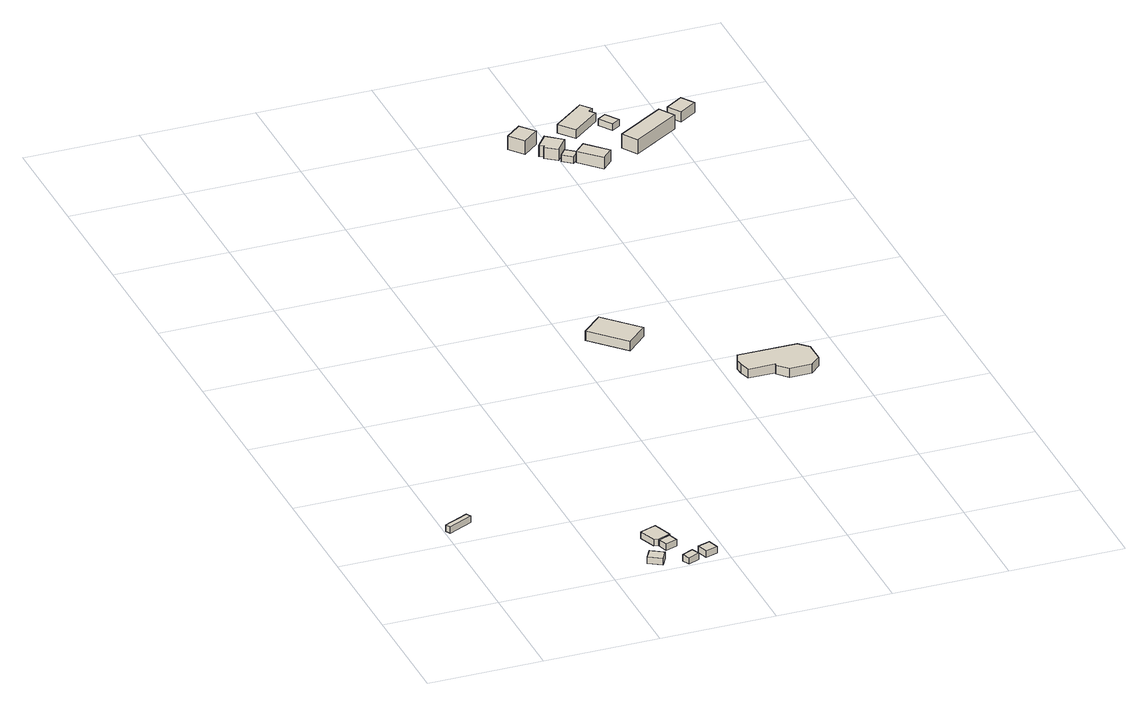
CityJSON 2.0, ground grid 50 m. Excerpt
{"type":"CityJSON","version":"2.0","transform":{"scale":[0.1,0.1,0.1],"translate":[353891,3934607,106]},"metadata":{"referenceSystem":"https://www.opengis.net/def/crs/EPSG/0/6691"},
"CityObjects":{
"building1":{"type":"Building","attributes":{"BuildingIDAttribute.prefecture":"14","BuildingIDAttribute.city":"14153","BuildingDetailAttribute.surveyYear":2015},"geometry":[{"type":"Solid","lod":"1","boundaries":[[[[0,1,2,3]],[[2,4,5,3]],[[1,6,4,2]],[[0,7,6,1]],[[3,5,7,0]],[[4,6,7,5]]]]}]},
"building2":{"type":"Building","attributes":{"BuildingIDAttribute.prefecture":"14","BuildingIDAttribute.city":"14153","BuildingDetailAttribute.surveyYear":2015},"geometry":[{"type":"Solid","lod":"1","boundaries":[[[[8,9,10,11]],[[10,12,13,11]],[[9,14,12,10]],[[8,15,14,9]],[[11,13,15,8]],[[12,14,15,13]]]]}]},
"building3":{"type":"Building","attributes":{"BuildingIDAttribute.prefecture":"14","BuildingIDAttribute.city":"14153","BuildingDetailAttribute.surveyYear":2015},"geometry":[{"type":"Solid","lod":"1","boundaries":[[[[16,17,18,19,20]],[[19,21,22,20]],[[18,23,21,19]],[[17,24,23,18]],[[16,25,24,17]],[[20,22,25,16]],[[21,23,24,25,22]]]]}]},
"building4":{"type":"Building","attributes":{"BuildingIDAttribute.prefecture":"14","BuildingIDAttribute.city":"14153","BuildingDetailAttribute.surveyYear":2015},"geometry":[{"type":"Solid","lod":"1","boundaries":[[[[26,27,28,29]],[[28,30,31,29]],[[27,32,30,28]],[[26,33,32,27]],[[29,31,33,26]],[[30,32,33,31]]]]}]},
"building5":{"type":"Building","attributes":{"BuildingIDAttribute.prefecture":"14","BuildingIDAttribute.city":"14153","BuildingDetailAttribute.surveyYear":2015},"geometry":[{"type":"Solid","lod":"1","boundaries":[[[[34,35,36,37]],[[36,38,39,37]],[[35,40,38,36]],[[34,41,40,35]],[[37,39,41,34]],[[38,40,41,39]]]]}]},
"building6":{"type":"Building","attributes":{"BuildingIDAttribute.prefecture":"14","BuildingIDAttribute.city":"14153","BuildingDetailAttribute.surveyYear":2015},"geometry":[{"type":"Solid","lod":"1","boundaries":[[[[42,43,44,45]],[[44,46,47,45]],[[43,48,46,44]],[[42,49,48,43]],[[45,47,49,42]],[[46,48,49,47]]]]}]},
"building7":{"type":"Building","attributes":{"usage":"402","measuredHeight":4.2,"storeysAboveGround":1,"BuildingIDAttribute.prefecture":"14","BuildingIDAttribute.city":"14153","BuildingDetailAttribute.totalFloorArea":251.24,"BuildingDetailAttribute.buildingFootprintArea":251.24,"BuildingDetailAttribute.buildingStructureType":"610","BuildingDetailAttribute.buildingStructureOrgType":"2","BuildingDetailAttribute.orgUsage":"101","BuildingDetailAttribute.surveyYear":2015},"geometry":[{"type":"Solid","lod":"1","boundaries":[[[[50,51,52,53]],[[52,54,55,53]],[[51,56,54,52]],[[50,57,56,51]],[[53,55,57,50]],[[54,56,57,55]]]]}]},
"building8":{"type":"Building","attributes":{"usage":"402","measuredHeight":6.5,"storeysAboveGround":1,"BuildingIDAttribute.prefecture":"14","BuildingIDAttribute.city":"14153","BuildingDetailAttribute.totalFloorArea":443.45,"BuildingDetailAttribute.buildingFootprintArea":443.45,"BuildingDetailAttribute.buildingStructureType":"610","BuildingDetailAttribute.buildingStructureOrgType":"2","BuildingDetailAttribute.orgUsage":"101","BuildingDetailAttribute.surveyYear":2015},"geometry":[{"type":"Solid","lod":"1","boundaries":[[[[58,59,60,61,62,63,64,65,66,67,68]],[[67,69,70,68]],[[66,71,69,67]],[[65,72,71,66]],[[64,73,72,65]],[[63,74,73,64]],[[62,75,74,63]],[[61,76,75,62]],[[60,77,76,61]],[[59,78,77,60]],[[58,79,78,59]],[[68,70,79,58]],[[69,71,72,73,74,75,76,77,78,79,70]]]]}]},
"building9":{"type":"Building","attributes":{"usage":"411","measuredHeight":7.5,"storeysAboveGround":2,"BuildingIDAttribute.prefecture":"14","BuildingIDAttribute.city":"14152","BuildingDetailAttribute.totalFloorArea":122.05,"BuildingDetailAttribute.buildingFootprintArea":61.03,"BuildingDetailAttribute.buildingStructureType":"601","BuildingDetailAttribute.buildingStructureOrgType":"1","BuildingDetailAttribute.orgUsage":"10","BuildingDetailAttribute.surveyYear":2015},"geometry":[{"type":"Solid","lod":"1","boundaries":[[[[80,81,82,83]],[[82,84,85,83]],[[81,86,84,82]],[[80,87,86,81]],[[83,85,87,80]],[[84,86,87,85]]]]}]},
"building10":{"type":"Building","attributes":{"usage":"411","measuredHeight":6.3,"storeysAboveGround":2,"BuildingIDAttribute.prefecture":"14","BuildingIDAttribute.city":"14152","BuildingDetailAttribute.totalFloorArea":122.73,"BuildingDetailAttribute.buildingFootprintArea":61.36,"BuildingDetailAttribute.buildingStructureType":"601","BuildingDetailAttribute.buildingStructureOrgType":"1","BuildingDetailAttribute.orgUsage":"10","BuildingDetailAttribute.surveyYear":2015},"geometry":[{"type":"Solid","lod":"1","boundaries":[[[[88,89,90,91,92,93]],[[92,94,95,93]],[[91,96,94,92]],[[90,97,96,91]],[[89,98,97,90]],[[88,99,98,89]],[[93,95,99,88]],[[94,96,97,98,99,95]]]]}]},
"building11":{"type":"Building","attributes":{"BuildingIDAttribute.prefecture":"14","BuildingIDAttribute.city":"14152","BuildingDetailAttribute.surveyYear":2015},"geometry":[{"type":"Solid","lod":"1","boundaries":[[[[100,101,102,103]],[[102,104,105,103]],[[101,106,104,102]],[[100,107,106,101]],[[103,105,107,100]],[[104,106,107,105]]]]}]},
"building12":{"type":"Building","attributes":{"usage":"411","measuredHeight":6.1,"storeysAboveGround":2,"BuildingIDAttribute.prefecture":"14","BuildingIDAttribute.city":"14152","BuildingDetailAttribute.totalFloorArea":137.38,"BuildingDetailAttribute.buildingFootprintArea":68.69,"BuildingDetailAttribute.buildingStructureType":"601","BuildingDetailAttribute.buildingStructureOrgType":"1","BuildingDetailAttribute.orgUsage":"10","BuildingDetailAttribute.surveyYear":2015},"geometry":[{"type":"Solid","lod":"1","boundaries":[[[[108,109,110,111]],[[110,112,113,111]],[[109,114,112,110]],[[108,115,114,109]],[[111,113,115,108]],[[112,114,115,113]]]]}]},
"building13":{"type":"Building","attributes":{"usage":"411","measuredHeight":5.2,"storeysAboveGround":2,"BuildingIDAttribute.prefecture":"14","BuildingIDAttribute.city":"14152","BuildingDetailAttribute.totalFloorArea":258.5,"BuildingDetailAttribute.buildingFootprintArea":129.25,"BuildingDetailAttribute.buildingStructureType":"601","BuildingDetailAttribute.buildingStructureOrgType":"1","BuildingDetailAttribute.orgUsage":"10","BuildingDetailAttribute.surveyYear":2015},"geometry":[{"type":"Solid","lod":"1","boundaries":[[[[116,117,118,119,120,121]],[[120,122,123,121]],[[119,124,122,120]],[[118,125,124,119]],[[117,126,125,118]],[[116,127,126,117]],[[121,123,127,116]],[[122,124,125,126,127,123]]]]}]},
"building14":{"type":"Building","attributes":{"usage":"411","storeysAboveGround":1,"BuildingIDAttribute.prefecture":"14","BuildingIDAttribute.city":"14152","BuildingDetailAttribute.totalFloorArea":31.88,"BuildingDetailAttribute.buildingFootprintArea":31.88,"BuildingDetailAttribute.buildingStructureType":"601","BuildingDetailAttribute.buildingStructureOrgType":"1","BuildingDetailAttribute.orgUsage":"10","BuildingDetailAttribute.surveyYear":2015},"geometry":[{"type":"Solid","lod":"1","boundaries":[[[[128,129,130,131]],[[130,132,133,131]],[[129,134,132,130]],[[128,135,134,129]],[[131,133,135,128]],[[132,134,135,133]]]]}]},
"building15":{"type":"Building","attributes":{"usage":"412","measuredHeight":7.9,"storeysAboveGround":2,"BuildingIDAttribute.prefecture":"14","BuildingIDAttribute.city":"14152","BuildingDetailAttribute.totalFloorArea":327.44,"BuildingDetailAttribute.buildingFootprintArea":163.72,"BuildingDetailAttribute.buildingStructureType":"610","BuildingDetailAttribute.buildingStructureOrgType":"2","BuildingDetailAttribute.orgUsage":"20","BuildingDetailAttribute.surveyYear":2015},"geometry":[{"type":"Solid","lod":"1","boundaries":[[[[136,137,138,139]],[[138,140,141,139]],[[137,142,140,138]],[[136,143,142,137]],[[139,141,143,136]],[[140,142,143,141]]]]}]},
"building16":{"type":"Building","attributes":{"usage":"411","measuredHeight":5.4,"storeysAboveGround":2,"BuildingIDAttribute.prefecture":"14","BuildingIDAttribute.city":"14152","BuildingDetailAttribute.totalFloorArea":107.87,"BuildingDetailAttribute.buildingFootprintArea":53.93,"BuildingDetailAttribute.buildingStructureType":"601","BuildingDetailAttribute.buildingStructureOrgType":"1","BuildingDetailAttribute.orgUsage":"10","BuildingDetailAttribute.surveyYear":2015},"geometry":[{"type":"Solid","lod":"1","boundaries":[[[[144,145,146,147]],[[146,148,149,147]],[[145,150,148,146]],[[144,151,150,145]],[[147,149,151,144]],[[148,150,151,149]]]]}]}
},
"vertices":[
[121,622,16],[13,572,16],[3,594,16],[111,644,16],[3,594,46],[111,644,46],[13,572,46],[121,622,46],
[695,119,10],[750,85,10],[723,40,10],[667,74,10],[723,40,40],[667,74,40],[750,85,40],[695,119,40],
[758,186,12],[741,192,12],[714,267,12],[786,293,12],[817,207,12],[786,293,42],[817,207,42],[714,267,42],[741,192,42],[758,186,42],
[827,157,12],[775,138,12],[760,181,12],[812,200,12],[760,181,42],[812,200,42],[775,138,42],[827,157,42],
[855,60,12],[871,26,12],[822,3,12],[806,36,12],[822,3,42],[806,36,42],[871,26,42],[855,60,42],
[890,80,10],[944,98,10],[959,51,10],[905,33,10],[959,51,40],[905,33,40],[944,98,40],[890,80,40],
[1306,1767,12],[1215,1679,12],[1077,1822,12],[1168,1910,12],[1077,1822,54],[1168,1910,54],[1215,1679,54],[1306,1767,54],
[1837,1433,7],[1877,1393,7],[1878,1300,7],[1835,1260,7],[1738,1259,7],[1696,1302,7],[1696,1313,7],[1580,1313,7],[1566,1362,7],[1565,1395,7],[1581,1436,7],[1565,1395,48],[1581,1436,48],[1566,1362,48],[1580,1313,48],[1696,1313,48],[1696,1302,48],[1738,1259,48],[1835,1260,48],[1878,1300,48],[1877,1393,48],[1837,1433,48],
[1453,3345,17],[1383,3286,17],[1332,3347,17],[1402,3405,17],[1332,3347,80],[1402,3405,80],[1383,3286,80],[1453,3345,80],
[1543,3259,17],[1490,3192,17],[1441,3230,17],[1446,3238,17],[1429,3252,17],[1476,3312,17],[1429,3252,68],[1476,3312,68],[1446,3238,68],[1441,3230,68],[1490,3192,68],[1543,3259,68],
[1569,3184,17],[1539,3148,17],[1497,3182,17],[1526,3218,17],[1497,3182,47],[1526,3218,47],[1539,3148,47],[1569,3184,47],
[1684,3113,16],[1637,3066,16],[1551,3152,16],[1598,3199,16],[1551,3152,69],[1598,3199,69],[1637,3066,69],[1684,3113,69],
[1704,3508,21],[1739,3463,21],[1720,3448,21],[1740,3423,21],[1617,3325,21],[1562,3394,21],[1617,3325,60],[1562,3394,60],[1740,3423,60],[1720,3448,60],[1739,3463,60],[1704,3508,60],
[1814,3356,21],[1777,3331,21],[1737,3390,21],[1774,3415,21],[1737,3390,51],[1774,3415,51],[1777,3331,51],[1814,3356,51],
[1973,3325,18],[2015,3259,18],[1804,3126,18],[1762,3192,18],[1804,3126,83],[1762,3192,83],[2015,3259,83],[1973,3325,83],
[2057,3296,21],[2019,3353,21],[2097,3405,21],[2135,3348,21],[2097,3405,67],[2135,3348,67],[2019,3353,67],[2057,3296,67]
]}
